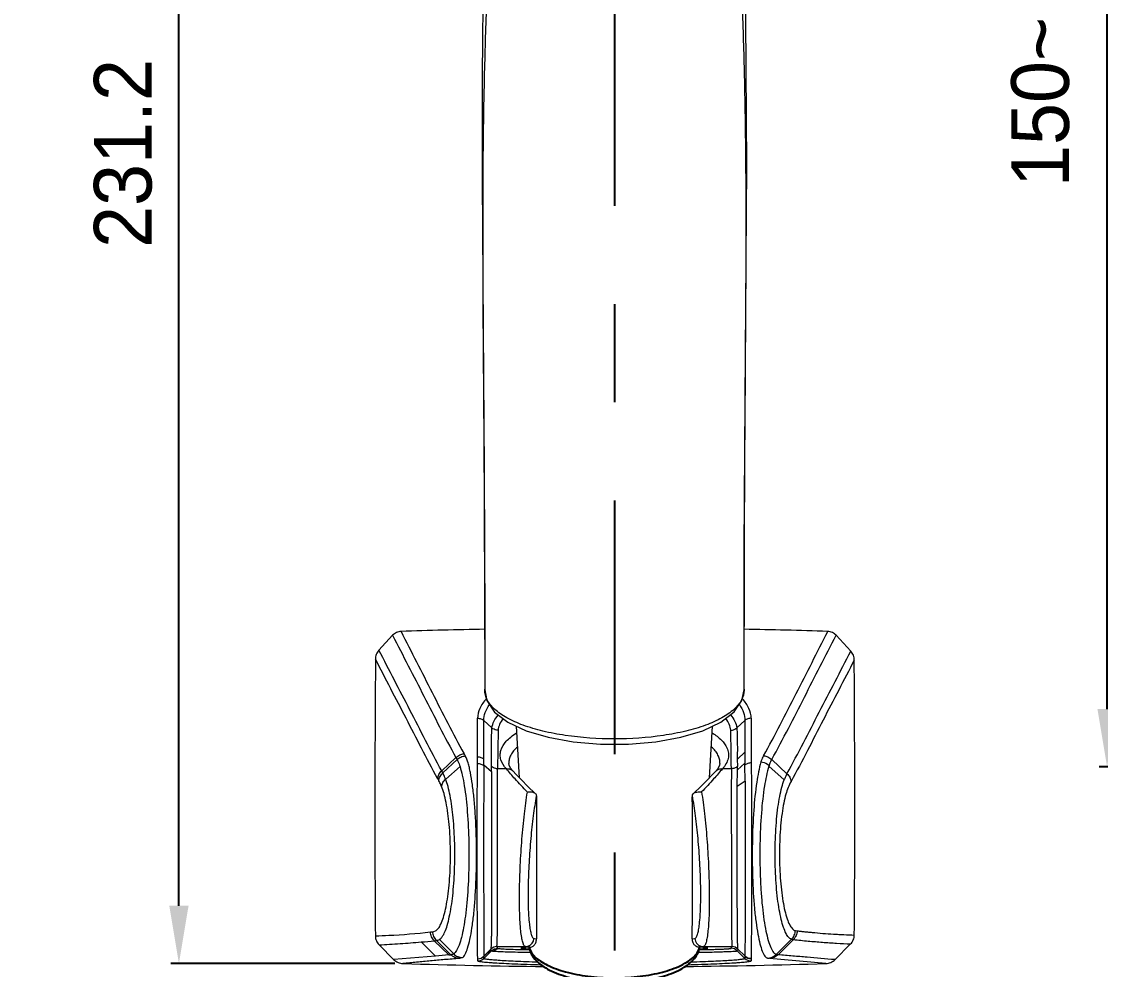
# Model space of a CAD drawing. Extents: x 8819 to 9239, y -18069 to -17475.
# Drawn here: x 8942 to 9035.5, y -17763.8 to -17681.7 of the extents above; entities that cross this region are included whole.
import ezdxf

# ---------------------------------------------------------------- set-up
doc = ezdxf.new("R2010")
doc.units = 0
doc.header["$MEASUREMENT"] = 0
doc.linetypes.add('CENTER', pattern=[47.5, 22, -8.5, 8.5, -8.5])
doc.layers.get('0').update_dxf_attribs({"linetype": 'CONTINUOUS', "lineweight": 13})
doc.layers.get('DEFPOINTS').update_dxf_attribs({"linetype": 'CONTINUOUS'})
doc.layers.add('02___PRT_ALL_AXES', color=7, linetype='CONTINUOUS')
doc.layers.add('DEF_LAYER_ROUND_FEAT', color=7, linetype='CONTINUOUS')
doc.layers.add('5', color=2, linetype='CONTINUOUS', lineweight=9)
doc.styles.get("Standard").update_dxf_attribs({"font": 'Gulim.ttf'})
doc.dimstyles.new('STANDARD$0', dxfattribs={"dimtxt": 3.5, "dimasz": 2.5, "dimexe": 0.7, "dimexo": 0.7, "dimgap": 0.5, "dimtad": 3, "dimdec": 4, "dimdsep": 46, "dimtxsty": 'Standard', "dimcen": 0, "dimclrd": 2, "dimclre": 2, "dimclrt": 4, "dimadec": 0, "dimazin": 0, "dimtp": 0.2, "dimtm": 0.1, "dimtfac": 0.5, "dimtdec": 4, "dimtmove": 1, "dimatfit": 3, "dimfxl": 0, "dimtolj": 1, "dimarcsym": 0})

# ---------------------------------------------------------------- blocks, each defined once
blk = doc.blocks.new('*D6')
at = {"layer": '5', "color": 2, "lineweight": -2}
for p, q in [((9038.38, -17597.053), (9035.347, -17597.053)), ((9036.047, -17741.303), (9036.047, -17602.053)), ((9038.38, -17746.303), (9035.347, -17746.303))]:
    blk.add_line(p, q, dxfattribs=at)
at = {"layer": '5', "color": 2}
for points in [[(9035.213, -17602.053), (9036.88, -17602.053), (9036.047, -17597.053)], [(9035.213, -17741.303), (9036.88, -17741.303), (9036.047, -17746.303)]]:
    blk.add_solid(points, dxfattribs=at)
at = {"layer": 'DEFPOINTS', "color": 0}
for p in [(9036.047, -17597.053), (9039.08, -17597.053), (9039.08, -17746.303)]:
    blk.add_point(p, dxfattribs=at)
at = {"layer": '5', "color": 4, "insert": (9030.277, -17682.343), "char_height": 5, "attachment_point": 5, "rotation": 90}
blk.add_mtext('\\A1;150~ 200', dxfattribs=at)
blk = doc.blocks.new('*D62')
at = {"layer": '5', "color": 2, "lineweight": -2}
for p, q in [((8858.873, -17734.808), (8858.873, -17572.968)), ((8951.976, -17597.818), (8951.976, -17572.968)), ((8863.873, -17573.668), (8946.976, -17573.668))]:
    blk.add_line(p, q, dxfattribs=at)
at = {"layer": '5', "color": 2}
for points in [[(8863.873, -17572.834), (8863.873, -17574.501), (8858.873, -17573.668)], [(8946.976, -17572.834), (8946.976, -17574.501), (8951.976, -17573.668)]]:
    blk.add_solid(points, dxfattribs=at)
at = {"layer": 'DEFPOINTS', "color": 0}
for p in [(8951.976, -17573.668), (8951.976, -17598.518), (8858.873, -17735.508)]:
    blk.add_point(p, dxfattribs=at)
at = {"layer": '5', "color": 4, "insert": (8907.061, -17568.708), "char_height": 5, "attachment_point": 5}
blk.add_mtext('\\A1;124.1', dxfattribs=at)
blk = doc.blocks.new('*D63')
at = {"layer": '5', "color": 2, "lineweight": -2}
for p, q in [((8992.676, -17589.939), (8954.961, -17589.939)), ((8955.661, -17758.34), (8955.661, -17594.939)), ((8974.358, -17763.34), (8954.961, -17763.34))]:
    blk.add_line(p, q, dxfattribs=at)
at = {"layer": '5', "color": 2}
for points in [[(8954.828, -17594.939), (8956.495, -17594.939), (8955.661, -17589.939)], [(8954.828, -17758.34), (8956.495, -17758.34), (8955.661, -17763.34)]]:
    blk.add_solid(points, dxfattribs=at)
at = {"layer": 'DEFPOINTS', "color": 0}
for p in [(8955.661, -17589.939), (8993.376, -17589.939), (8975.058, -17763.34)]:
    blk.add_point(p, dxfattribs=at)
at = {"layer": '5', "color": 4, "insert": (8950.832, -17693.171), "char_height": 5, "attachment_point": 5, "rotation": 90}
blk.add_mtext('\\A1;231.2', dxfattribs=at)

msp = doc.modelspace()

# ---------------------------------------------------------------- linework, layer by layer
at = {"color": 7, "linetype": 'Continuous'}
for p, q in [((8982.14, -17727.435), (8982.149, -17733.359)), ((9004.603, -17733.436), (9004.614, -17726.855)), ((9004.614, -17726.855), (9004.611, -17727.656)), ((9004.611, -17727.656), (9004.602, -17734.149)), ((8982.149, -17733.359), (8982.148, -17739.631)), ((9004.604, -17739.636), (9004.603, -17733.436)), ((8974.169, -17734.904), (8972.978, -17736.196)), ((9013.851, -17736.28), (9012.583, -17734.904)), ((8982.148, -17739.628), (8982.149, -17739.575)), ((9004.422, -17740.552), (9004.604, -17739.633)), ((9004.603, -17739.574), (9004.604, -17739.634)), ((9004.604, -17739.636), (9004.604, -17739.648)), ((8981.524, -17745.438), (8981.525, -17742.093)), ((8982.775, -17742.928), (8982.067, -17742.29)), ((8982.067, -17745.635), (8982.067, -17742.29)), ((9003.976, -17742.928), (9004.685, -17742.288)), ((9004.684, -17742.289), (9004.685, -17745.026)), ((9005.227, -17742.091), (9005.231, -17745.962)), ((8983.299, -17743.134), (8983.245, -17746.464)), ((8985.148, -17747.264), (8984.894, -17742.789)), ((9001.603, -17747.266), (9001.858, -17742.789)), ((8980.36, -17745.165), (8980.464, -17745.349)), ((9004.685, -17745.025), (9004.023, -17745.623)), ((9004.686, -17745.025), (9004.686, -17745.982)), ((8978.417, -17746.646), (8979.652, -17745.49)), ((8978.52, -17746.832), (8979.756, -17745.674)), ((8979.652, -17745.49), (8979.756, -17745.674)), ((8981.518, -17746.015), (8981.523, -17745.438)), ((8982.064, -17746.138), (8982.064, -17746.201)), ((8982.065, -17746.138), (8982.066, -17745.634)), ((8982.065, -17746.138), (8982.721, -17746.698)), ((8984.241, -17746.002), (8984.241, -17746.007)), ((9002.511, -17746.007), (9002.511, -17746.001)), ((9004.022, -17745.622), (9004.032, -17746.264)), ((9004.686, -17745.982), (9004.032, -17746.553)), ((9004.69, -17747.544), (9004.686, -17746.149)), ((9007.004, -17745.662), (9008.323, -17746.898)), ((8978.52, -17746.832), (8978.417, -17746.646)), ((8978.767, -17747.38), (8980.004, -17746.282)), ((8982.719, -17746.699), (8982.722, -17746.264)), ((8984.017, -17746.464), (8983.245, -17746.464)), ((8984.57, -17746.653), (8984.571, -17746.654)), ((9002.181, -17746.654), (9002.182, -17746.653)), ((9003.508, -17746.464), (9002.735, -17746.464)), ((9004.018, -17748.009), (9004.032, -17746.553)), ((9004.032, -17746.553), (9004.032, -17746.263)), ((9008.086, -17747.417), (9006.764, -17746.237)), ((9004.69, -17747.544), (9004.018, -17748.009)), ((8986.623, -17748.808), (8986.628, -17748.97)), ((9000.124, -17748.97), (9000.129, -17748.808)), ((8977.441, -17760.604), (8977.623, -17760.582)), ((9009.051, -17760.484), (9009.209, -17760.503)), ((8973, -17761.722), (8974.276, -17763.004)), ((8976.651, -17761.47), (8977.894, -17762.691)), ((8979.025, -17762.592), (8977.777, -17761.358)), ((8979.207, -17762.574), (8977.959, -17761.337)), ((8978.226, -17761.254), (8979.476, -17762.491)), ((8982.076, -17762.686), (8982.679, -17762.091)), ((8982.693, -17762.112), (8982.679, -17762.091)), ((8983.206, -17761.872), (8985.669, -17761.872)), ((8983.266, -17762.019), (8983.206, -17761.872)), ((8986.056, -17761.928), (8985.669, -17761.872)), ((8986.414, -17761.173), (8986.628, -17761.204)), ((9000.124, -17761.204), (9000.338, -17761.173)), ((9001.083, -17761.872), (9000.696, -17761.928)), ((9001.083, -17761.872), (9003.545, -17761.872)), ((9003.486, -17762.019), (9003.545, -17761.872)), ((9004.67, -17762.675), (9004.073, -17762.085)), ((9007.39, -17762.553), (9008.715, -17761.239)), ((9007.548, -17762.574), (9008.873, -17761.261)), ((9008.715, -17761.239), (9008.873, -17761.261)), ((9012.476, -17763.004), (9013.829, -17761.644)), ((8977.895, -17762.692), (8974.276, -17763.003)), ((8979.024, -17762.591), (8977.893, -17762.689)), ((8981.536, -17763.105), (8981.54, -17762.923)), ((8982.075, -17762.89), (8982.74, -17762.235)), ((8982.075, -17762.89), (8982.077, -17762.718)), ((8982.077, -17762.707), (8982.076, -17762.686)), ((8982.077, -17762.72), (8982.693, -17762.112)), ((8982.077, -17762.72), (8982.077, -17762.707)), ((8982.74, -17762.235), (8982.693, -17762.112)), ((9004.677, -17762.89), (9004.012, -17762.235)), ((9004.671, -17762.667), (9004.67, -17762.676)), ((9004.67, -17762.675), (9004.674, -17762.705)), ((9004.675, -17762.706), (9004.677, -17762.89)), ((9005.211, -17762.921), (9005.216, -17763.105)), ((9005.212, -17762.886), (9005.212, -17762.921)), ((9006.803, -17762.891), (9006.639, -17762.872)), ((9011.695, -17763.34), (9006.803, -17762.891)), ((9007.548, -17762.574), (9007.39, -17762.553))]:
    msp.add_line(p, q, dxfattribs=at)
for points in [[(8982.01, -17677.244), (8981.917, -17686.383), (8981.919, -17695.445), (8981.974, -17704.156), (8982.047, -17712.516), (8982.108, -17720.534), (8982.14, -17727.434)], [(9004.613, -17727.418), (9004.724, -17710.427), (9004.838, -17694.258), (9004.742, -17677.246)], [(8982.148, -17739.628), (8982.334, -17740.558), (8983.005, -17741.558), (8984.158, -17742.445), (8985.729, -17743.179), (8987.641, -17743.743), (8989.817, -17744.13), (8992.174, -17744.33), (8994.597, -17744.329), (8996.953, -17744.128), (8999.128, -17743.739), (9001.039, -17743.173), (9002.608, -17742.437), (9003.756, -17741.548), (9004.422, -17740.552)], [(8984.57, -17746.653), (8984.384, -17746.409), (8984.268, -17746.153), (8984.242, -17746.002)], [(9002.51, -17746.001), (9002.485, -17746.153), (9002.37, -17746.407), (9002.182, -17746.653)], [(8986.52, -17748.6), (8985.89, -17748.006), (8985.318, -17747.439), (8984.869, -17746.975), (8984.571, -17746.654)], [(9002.181, -17746.654), (9001.886, -17746.973), (9001.437, -17747.438), (9000.865, -17748.006), (9000.23, -17748.605)]]:
    msp.add_lwpolyline(points, dxfattribs=at)
for centre, radius, start, end in [((6416.787, -17734.717), 2565.363, 359.987382, 0.162438), ((8993.359, -18305.725), 571.454, 91.12401, 91.85107), ((8993.393, -18305.725), 571.454, 88.14894, 88.87589), ((8983.884, -17739.631), 1.736, 179.98993, 180.4055), ((8393.149, -17755.068), 610.42, 0.807688, 1.120906), ((8971.097, -17746.024), 33.589, 359.78791, 0.07306), ((9012.924, -17748.183), 6.46, 161.984, 162.46221), ((9044.802, -17710.496), 76.222, 208.8855, 209.04579), ((15099.469, -17754.896), 6112.844, 179.9444477, 180.0591224), ((3492.923, -17754.929), 5507.205, 359.934713, 0.061999), ((8972.564, -17715.361), 46.291, 275.06348, 276.46481), ((8976.822, -17752.393), 9.016, 276.08046, 277.24652), ((8985.663, -17761.122), 0.751, 287.7094, 356.08205), ((9001.088, -17761.122), 0.751, 183.89953, 252.34623), ((8977.557, -17748.644), 14.026, 276.0126, 276.75108), ((8979.249, -17762.175), 0.389, 302.9161, 305.69658), ((8981.548, -17762.355), 0.75, 269.07006, 314.5368), ((8981.55, -17762.173), 0.75, 269.28522, 314.6903), ((9005.201, -17762.136), 0.751, 225.07321, 270.78222), ((9005.201, -17762.171), 0.75, 225.42833, 270.73164), ((9005.203, -17762.355), 0.75, 225.4628, 270.92877), ((8993.377, -17169.145), 594.478, 268.234102, 269.414644), ((8993.375, -17169.144), 594.478, 270.585234, 271.76589)]:
    msp.add_arc(centre, radius, start, end, dxfattribs=at)
for start_param, end_param in [(2.700937, 3.57976), (-0.437829, 0.440656)]:
    msp.add_ellipse((8993.376, -17761.994), major_axis=(8.093, 0), ratio=0.019111, start_param=start_param, end_param=end_param, dxfattribs=at)
for points, knots in [([(8982.14, -17727.435), (8982.127, -17723.278), (8982.076, -17714.973), (8981.992, -17704.595), (8981.996, -17696.299), (8982.047, -17690.078), (8982.189, -17683.853), (8982.339, -17679.702), (8982.417, -17677.624)], [0, 0, 0, 0, 0.250289, 0.500156, 0.625036, 0.749861, 0.874782, 1, 1, 1, 1]), ([(9004.343, -17677.624), (9004.419, -17679.677), (9004.565, -17683.781), (9004.748, -17691.983), (9004.773, -17702.233), (9004.681, -17714.54), (9004.627, -17722.748), (9004.614, -17726.855)], [0, 0, 0, 0, 0.12522, 0.250158, 0.499876, 0.74974, 1, 1, 1, 1]), ([(8974.9, -17734.57), (8974.763, -17734.574), (8974.489, -17734.637), (8974.262, -17734.803), (8974.169, -17734.904)], [0, 0, 0, 0, 0.500022, 1, 1, 1, 1]), ([(8974.169, -17734.903), (8974.618, -17735.784), (8975.52, -17737.545), (8976.885, -17740.187), (8978.235, -17742.85), (8979.165, -17744.616), (8979.653, -17745.49)], [0, 0, 0, 0, 0.248724, 0.497896, 0.748133, 1, 1, 1, 1]), ([(8974.9, -17734.57), (8975.344, -17735.453), (8976.239, -17737.219), (8977.595, -17739.867), (8978.936, -17742.533), (8979.868, -17744.296), (8980.36, -17745.165)], [0, 0, 0, 0, 0.248904, 0.498256, 0.748571, 1, 1, 1, 1]), ([(9006.296, -17745.337), (9006.796, -17744.452), (9007.747, -17742.662), (9009.115, -17739.955), (9010.491, -17737.263), (9011.4, -17735.468), (9011.852, -17734.57)], [0, 0, 0, 0, 0.251578, 0.501713, 0.751077, 1, 1, 1, 1]), ([(9007.003, -17745.662), (9007.501, -17744.773), (9008.449, -17742.98), (9009.822, -17740.273), (9011.209, -17737.588), (9012.126, -17735.798), (9012.582, -17734.902)], [0, 0, 0, 0, 0.252119, 0.502098, 0.751267, 1, 1, 1, 1]), ([(9012.583, -17734.904), (9012.49, -17734.803), (9012.263, -17734.637), (9011.989, -17734.574), (9011.852, -17734.57)], [0, 0, 0, 0, 0.49998, 1, 1, 1, 1]), ([(8972.978, -17736.196), (8972.882, -17736.3), (8972.731, -17736.55), (8972.681, -17736.835), (8972.681, -17736.976)], [0, 0, 0, 0, 0.499763, 1, 1, 1, 1]), ([(8978.418, -17746.645), (8977.938, -17745.773), (8977.021, -17744.02), (8975.677, -17741.389), (8974.32, -17738.791), (8973.424, -17737.06), (8972.978, -17736.196)], [0, 0, 0, 0, 0.253572, 0.503799, 0.752283, 1, 1, 1, 1]), ([(9008.322, -17746.896), (9008.81, -17746.009), (9009.746, -17744.229), (9011.113, -17741.556), (9012.489, -17738.916), (9013.397, -17737.157), (9013.85, -17736.279)], [0, 0, 0, 0, 0.253954, 0.503913, 0.752324, 1, 1, 1, 1]), ([(9014.148, -17737.06), (9014.147, -17736.918), (9014.098, -17736.633), (9013.947, -17736.384), (9013.851, -17736.28)], [0, 0, 0, 0, 0.500216, 1, 1, 1, 1]), ([(8972.681, -17736.976), (8972.657, -17740.971), (8972.61, -17748.961), (8972.643, -17756.952), (8972.675, -17760.947)], [0, 0, 0, 0, 0.5, 1, 1, 1, 1]), ([(8978.063, -17747.317), (8977.586, -17746.449), (8976.676, -17744.709), (8975.347, -17742.101), (8974.006, -17739.535), (8973.121, -17737.829), (8972.681, -17736.977)], [0, 0, 0, 0, 0.25491, 0.505242, 0.753184, 1, 1, 1, 1]), ([(9014.148, -17737.057), (9013.701, -17737.923), (9012.803, -17739.658), (9011.443, -17742.266), (9010.091, -17744.916), (9009.163, -17746.684), (9008.677, -17747.567)], [0, 0, 0, 0, 0.246748, 0.494612, 0.744748, 1, 1, 1, 1]), ([(9014.154, -17760.869), (9014.185, -17756.901), (9014.218, -17748.964), (9014.172, -17741.028), (9014.148, -17737.06)], [0, 0, 0, 0, 0.5, 1, 1, 1, 1]), ([(9004.604, -17739.648), (9004.602, -17739.94), (9004.422, -17740.581), (9003.714, -17741.406), (9002.634, -17742.132), (9001.215, -17742.753), (8999.508, -17743.249), (8996.875, -17743.747), (8993.37, -17743.983), (8989.866, -17743.745), (8987.234, -17743.247), (8985.529, -17742.75), (8984.111, -17742.128), (8983.033, -17741.402), (8982.329, -17740.576), (8982.15, -17739.935), (8982.148, -17739.643)], [0, 0, 0, 0, 0.034276, 0.074826, 0.125148, 0.185905, 0.256026, 0.333384, 0.500139, 0.666873, 0.744207, 0.81429, 0.874998, 0.925251, 0.965741, 1, 1, 1, 1]), ([(8982.282, -17740.4), (8982.058, -17740.65), (8981.688, -17741.171), (8981.53, -17741.8), (8981.525, -17742.093)], [0, 0, 0, 0, 0.534205, 1, 1, 1, 1]), ([(9005.227, -17742.09), (9005.221, -17741.8), (9005.061, -17741.175), (9004.693, -17740.658), (9004.47, -17740.409)], [0, 0, 0, 0, 0.465734, 1, 1, 1, 1]), ([(8982.067, -17742.29), (8982.068, -17742.055), (8982.159, -17741.56), (8982.4, -17741.122), (8982.549, -17740.911)], [0, 0, 0, 0, 0.476716, 1, 1, 1, 1]), ([(9004.204, -17740.911), (9004.353, -17741.122), (9004.594, -17741.559), (9004.685, -17742.054), (9004.685, -17742.289)], [0, 0, 0, 0, 0.523268, 1, 1, 1, 1]), ([(8981.525, -17742.093), (8981.624, -17742.09), (8981.822, -17742.122), (8981.995, -17742.225), (8982.067, -17742.29)], [0, 0, 0, 0, 0.504919, 1, 1, 1, 1]), ([(8982.775, -17742.928), (8982.8, -17742.732), (8982.93, -17742.323), (8983.174, -17741.974), (8983.32, -17741.805)], [0, 0, 0, 0, 0.47031, 1, 1, 1, 1]), ([(8983.73, -17742.119), (8983.612, -17742.273), (8983.416, -17742.594), (8983.317, -17742.958), (8983.299, -17743.134)], [0, 0, 0, 0, 0.524278, 1, 1, 1, 1]), ([(9003.452, -17743.127), (9003.433, -17742.953), (9003.336, -17742.591), (9003.141, -17742.273), (9003.024, -17742.119)], [0, 0, 0, 0, 0.475762, 1, 1, 1, 1]), ([(9003.432, -17741.804), (9003.578, -17741.973), (9003.822, -17742.322), (9003.951, -17742.732), (9003.976, -17742.928)], [0, 0, 0, 0, 0.529694, 1, 1, 1, 1]), ([(9005.227, -17742.09), (9005.128, -17742.088), (9004.929, -17742.121), (9004.756, -17742.224), (9004.684, -17742.289)], [0, 0, 0, 0, 0.50472, 1, 1, 1, 1]), ([(8982.722, -17746.264), (8982.736, -17745.707), (8982.71, -17744.595), (8982.733, -17743.482), (8982.775, -17742.928)], [0, 0, 0, 0, 0.500683, 1, 1, 1, 1]), ([(8983.299, -17743.134), (8983.251, -17743.133), (8983.062, -17743.112), (8982.88, -17743.024), (8982.775, -17742.928)], [0, 0, 0, 0, 0.252992, 1, 1, 1, 1]), ([(8984.017, -17746.464), (8983.813, -17746.239), (8983.56, -17745.856), (8983.47, -17745.281), (8983.551, -17744.704), (8983.904, -17744.16), (8984.411, -17743.693), (8984.73, -17743.47), (8984.904, -17743.361)], [0, 0, 0, 0, 0.239765, 0.346793, 0.453968, 0.693999, 0.837784, 1, 1, 1, 1]), ([(9001.848, -17743.361), (9002.135, -17743.541), (9002.631, -17743.908), (9003.013, -17744.407), (9003.126, -17744.657)], [0, 0, 0, 0, 0.552298, 1, 1, 1, 1]), ([(9003.452, -17743.127), (9003.5, -17743.127), (9003.688, -17743.108), (9003.871, -17743.023), (9003.976, -17742.928)], [0, 0, 0, 0, 0.253675, 1, 1, 1, 1]), ([(9003.976, -17742.928), (9003.992, -17743.151), (9004.035, -17744.048), (9004.02, -17744.947), (9004.022, -17745.622)], [0, 0, 0, 0, 0.248715, 1, 1, 1, 1]), ([(8979.653, -17745.49), (8979.749, -17745.4), (8979.972, -17745.251), (8980.23, -17745.179), (8980.36, -17745.165)], [0, 0, 0, 0, 0.501351, 1, 1, 1, 1]), ([(8984.974, -17744.584), (8984.854, -17744.689), (8984.641, -17744.903), (8984.396, -17745.259), (8984.255, -17745.628), (8984.234, -17745.881), (8984.242, -17746.002)], [0, 0, 0, 0, 0.289611, 0.546627, 0.779157, 1, 1, 1, 1]), ([(9002.51, -17746.001), (9002.518, -17745.88), (9002.497, -17745.627), (9002.356, -17745.258), (9002.111, -17744.902), (9001.897, -17744.689), (9001.777, -17744.584)], [0, 0, 0, 0, 0.220816, 0.453357, 0.710389, 1, 1, 1, 1]), ([(9003.126, -17744.657), (9003.19, -17744.801), (9003.279, -17745.106), (9003.243, -17745.767), (9002.964, -17746.212), (9002.735, -17746.464)], [0, 0, 0, 0, 0.242808, 0.477821, 1, 1, 1, 1]), ([(8979.755, -17745.674), (8979.852, -17745.584), (8980.074, -17745.434), (8980.333, -17745.362), (8980.464, -17745.349)], [0, 0, 0, 0, 0.501421, 1, 1, 1, 1]), ([(8979.755, -17745.674), (8979.781, -17745.719), (8979.88, -17745.915), (8979.953, -17746.122), (8980.004, -17746.282)], [0, 0, 0, 0, 0.235117, 1, 1, 1, 1]), ([(8980.209, -17762.827), (8980.254, -17762.798), (8980.341, -17762.706), (8980.508, -17762.437), (8980.694, -17761.941), (8980.886, -17761.179), (8981.056, -17760.212), (8981.201, -17759.065), (8981.357, -17757.272), (8981.457, -17754.85), (8981.434, -17752.379), (8981.339, -17750.434), (8981.232, -17749.097), (8981.095, -17747.896), (8980.948, -17746.999), (8980.822, -17746.375), (8980.702, -17745.881), (8980.577, -17745.54), (8980.464, -17745.349)], [0, 0, 0, 0, 0.009054, 0.02089, 0.053419, 0.097805, 0.153541, 0.219142, 0.293041, 0.457436, 0.628261, 0.709999, 0.786235, 0.85487, 0.914022, 0.939649, 0.962317, 1, 1, 1, 1]), ([(8981.54, -17762.923), (8981.542, -17762.825), (8981.532, -17762.653), (8981.531, -17762.387), (8981.525, -17761.972), (8981.52, -17761.312), (8981.513, -17760.367), (8981.504, -17758.763), (8981.497, -17756.469), (8981.493, -17753.562), (8981.496, -17750.691), (8981.504, -17748.18), (8981.512, -17746.662), (8981.519, -17746.015)], [0, 0, 0, 0, 0.017392, 0.030468, 0.047229, 0.091071, 0.147503, 0.215039, 0.375685, 0.554472, 0.730786, 0.885178, 1, 1, 1, 1]), ([(8981.518, -17746.015), (8981.618, -17746.013), (8981.815, -17746.042), (8981.991, -17746.139), (8982.064, -17746.201)], [0, 0, 0, 0, 0.508332, 1, 1, 1, 1]), ([(8981.524, -17745.438), (8981.623, -17745.436), (8981.821, -17745.467), (8981.995, -17745.57), (8982.067, -17745.635)], [0, 0, 0, 0, 0.504943, 1, 1, 1, 1]), ([(8982.064, -17746.201), (8982.057, -17746.807), (8982.062, -17748.227), (8982.048, -17750.105), (8982.05, -17751.854), (8982.05, -17753.27), (8982.048, -17754.702), (8982.05, -17756.112), (8982.055, -17757.463), (8982.055, -17758.717), (8982.058, -17759.841), (8982.064, -17760.804), (8982.071, -17761.494), (8982.07, -17761.947), (8982.071, -17762.206), (8982.074, -17762.408), (8982.076, -17762.55), (8982.081, -17762.636), (8982.08, -17762.675), (8982.077, -17762.687)], [0, 0, 0, 0, 0.1103, 0.25841, 0.341777, 0.428446, 0.516097, 0.602387, 0.685054, 0.761838, 0.83063, 0.889596, 0.93712, 0.956213, 0.971981, 0.984254, 0.992907, 0.997796, 1, 1, 1, 1]), ([(9005.23, -17745.962), (9005.131, -17745.959), (9004.934, -17745.988), (9004.759, -17746.085), (9004.686, -17746.147)], [0, 0, 0, 0, 0.508136, 1, 1, 1, 1]), ([(9005.23, -17745.962), (9005.232, -17746.561), (9005.244, -17747.968), (9005.256, -17750.31), (9005.258, -17753.018), (9005.257, -17755.813), (9005.25, -17758.066), (9005.242, -17759.697), (9005.237, -17760.715), (9005.231, -17761.554), (9005.226, -17762.131), (9005.221, -17762.487), (9005.218, -17762.672), (9005.215, -17762.799), (9005.214, -17762.864), (9005.212, -17762.886)], [0, 0, 0, 0, 0.106121, 0.249546, 0.415127, 0.586086, 0.744958, 0.814534, 0.875191, 0.925284, 0.963303, 0.977522, 0.988449, 0.995999, 1, 1, 1, 1]), ([(9006.064, -17745.875), (9005.901, -17746.449), (9005.644, -17747.84), (9005.412, -17750.186), (9005.298, -17752.928), (9005.318, -17755.77), (9005.447, -17758.061), (9005.625, -17759.711), (9005.782, -17760.735), (9005.959, -17761.576), (9006.127, -17762.152), (9006.283, -17762.499), (9006.391, -17762.68), (9006.502, -17762.812), (9006.594, -17762.861), (9006.639, -17762.872)], [0, 0, 0, 0, 0.103507, 0.244476, 0.408729, 0.579008, 0.73719, 0.806397, 0.86673, 0.916796, 0.955411, 0.970431, 0.982575, 0.992021, 1, 1, 1, 1]), ([(9006.296, -17745.337), (9006.273, -17745.377), (9006.179, -17745.55), (9006.108, -17745.733), (9006.064, -17745.875)], [0, 0, 0, 0, 0.240648, 1, 1, 1, 1]), ([(9006.064, -17745.875), (9006.261, -17745.894), (9006.522, -17745.984), (9006.732, -17746.142), (9006.781, -17746.186)], [0, 0, 0, 0, 0.752358, 1, 1, 1, 1]), ([(9006.296, -17745.337), (9006.427, -17745.351), (9006.685, -17745.423), (9006.908, -17745.572), (9007.004, -17745.663)], [0, 0, 0, 0, 0.498541, 1, 1, 1, 1]), ([(9006.781, -17746.186), (9006.797, -17746.138), (9006.86, -17745.959), (9006.937, -17745.784), (9007.004, -17745.663)], [0, 0, 0, 0, 0.266455, 1, 1, 1, 1]), ([(8978.063, -17747.317), (8978.079, -17747.192), (8978.161, -17746.942), (8978.322, -17746.735), (8978.417, -17746.646)], [0, 0, 0, 0, 0.492268, 1, 1, 1, 1]), ([(8978.166, -17747.503), (8978.182, -17747.378), (8978.264, -17747.128), (8978.425, -17746.921), (8978.52, -17746.832)], [0, 0, 0, 0, 0.492206, 1, 1, 1, 1]), ([(8978.762, -17747.366), (8978.743, -17747.316), (8978.671, -17747.135), (8978.587, -17746.957), (8978.52, -17746.832)], [0, 0, 0, 0, 0.271511, 1, 1, 1, 1]), ([(8980.004, -17746.282), (8980.082, -17746.528), (8980.223, -17747.081), (8980.463, -17748.384), (8980.672, -17750.315), (8980.787, -17752.849), (8980.782, -17755.484), (8980.649, -17757.622), (8980.479, -17759.185), (8980.329, -17760.181), (8980.154, -17761.023), (8979.96, -17761.691), (8979.773, -17762.131), (8979.607, -17762.375), (8979.521, -17762.461), (8979.476, -17762.491)], [0, 0, 0, 0, 0.047039, 0.103691, 0.2412, 0.40014, 0.565345, 0.720668, 0.78993, 0.851491, 0.903978, 0.946295, 0.978188, 0.990281, 1, 1, 1, 1]), ([(8982.719, -17746.699), (8982.722, -17747.216), (8982.743, -17748.49), (8982.739, -17750.641), (8982.739, -17752.728), (8982.737, -17754.507), (8982.735, -17755.843), (8982.733, -17757.129), (8982.732, -17758.326), (8982.728, -17759.396), (8982.724, -17760.197), (8982.72, -17760.754), (8982.717, -17761.104), (8982.712, -17761.403), (8982.705, -17761.645), (8982.695, -17761.831), (8982.686, -17761.95), (8982.68, -17762.019), (8982.678, -17762.053), (8982.677, -17762.074), (8982.677, -17762.086), (8982.679, -17762.089)], [0, 0, 0, 0, 0.10075, 0.248327, 0.41924, 0.507507, 0.595095, 0.679637, 0.758249, 0.828306, 0.888333, 0.914231, 0.937067, 0.956557, 0.972377, 0.984376, 0.992781, 0.995722, 0.997876, 0.999284, 1, 1, 1, 1]), ([(8983.245, -17746.464), (8983.197, -17746.464), (8983.009, -17746.445), (8982.826, -17746.359), (8982.722, -17746.264)], [0, 0, 0, 0, 0.253801, 1, 1, 1, 1]), ([(8983.206, -17761.872), (8983.204, -17761.859), (8983.207, -17761.812), (8983.21, -17761.714), (8983.221, -17761.557), (8983.236, -17761.237), (8983.242, -17760.704), (8983.243, -17759.92), (8983.245, -17758.96), (8983.246, -17757.852), (8983.247, -17756.627), (8983.249, -17754.865), (8983.246, -17752.653), (8983.259, -17750.171), (8983.245, -17748.329), (8983.237, -17747.144), (8983.239, -17746.668), (8983.245, -17746.464)], [0, 0, 0, 0, 0.002629, 0.009043, 0.019252, 0.033159, 0.071515, 0.122869, 0.185793, 0.258412, 0.338654, 0.424278, 0.601543, 0.769239, 0.907421, 0.960175, 1, 1, 1, 1]), ([(8984.017, -17746.464), (8984.119, -17746.451), (8984.327, -17746.468), (8984.505, -17746.581), (8984.57, -17746.653)], [0, 0, 0, 0, 0.513373, 1, 1, 1, 1]), ([(8985.836, -17748.486), (8985.476, -17748.115), (8984.856, -17747.452), (8984.262, -17746.767), (8984.017, -17746.464)], [0, 0, 0, 0, 0.570002, 1, 1, 1, 1]), ([(9002.735, -17746.464), (9002.49, -17746.767), (9001.898, -17747.448), (9001.283, -17748.107), (9000.927, -17748.474)], [0, 0, 0, 0, 0.432974, 1, 1, 1, 1]), ([(9002.182, -17746.653), (9002.248, -17746.58), (9002.426, -17746.468), (9002.634, -17746.451), (9002.735, -17746.464)], [0, 0, 0, 0, 0.489916, 1, 1, 1, 1]), ([(9003.508, -17746.464), (9003.51, -17746.669), (9003.505, -17747.148), (9003.496, -17747.957), (9003.495, -17748.94), (9003.5, -17750.51), (9003.504, -17752.204), (9003.504, -17753.972), (9003.504, -17755.321), (9003.505, -17756.628), (9003.507, -17757.854), (9003.506, -17758.964), (9003.508, -17759.801), (9003.514, -17760.388), (9003.521, -17760.758), (9003.528, -17761.078), (9003.535, -17761.345), (9003.541, -17761.557), (9003.546, -17761.699), (9003.547, -17761.784), (9003.548, -17761.827), (9003.547, -17761.854), (9003.547, -17761.868), (9003.545, -17761.872)], [0, 0, 0, 0, 0.040064, 0.093099, 0.157552, 0.231454, 0.398775, 0.487308, 0.5757, 0.661365, 0.741734, 0.814459, 0.877439, 0.904651, 0.928753, 0.949579, 0.966966, 0.980762, 0.990898, 0.994583, 0.997332, 0.999135, 1, 1, 1, 1]), ([(9004.032, -17746.263), (9003.997, -17746.295), (9003.844, -17746.408), (9003.65, -17746.463), (9003.508, -17746.464)], [0, 0, 0, 0, 0.247493, 1, 1, 1, 1]), ([(9006.764, -17746.237), (9006.586, -17746.793), (9006.314, -17748.141), (9006.071, -17750.406), (9005.959, -17753.035), (9005.974, -17755.331), (9006.074, -17757.137), (9006.178, -17758.384), (9006.314, -17759.512), (9006.48, -17760.49), (9006.674, -17761.295), (9006.856, -17761.845), (9007.02, -17762.182), (9007.158, -17762.397), (9007.293, -17762.525), (9007.39, -17762.553)], [0, 0, 0, 0, 0.105337, 0.246668, 0.410173, 0.579141, 0.66014, 0.735938, 0.804657, 0.864678, 0.914638, 0.953608, 0.969011, 0.981763, 1, 1, 1, 1]), ([(9008.323, -17746.897), (9008.302, -17746.937), (9008.213, -17747.105), (9008.139, -17747.281), (9008.086, -17747.417)], [0, 0, 0, 0, 0.234369, 1, 1, 1, 1]), ([(9008.322, -17746.896), (9008.417, -17746.985), (9008.578, -17747.192), (9008.66, -17747.441), (9008.677, -17747.567)], [0, 0, 0, 0, 0.507863, 1, 1, 1, 1]), ([(8977.623, -17760.582), (8977.709, -17760.57), (8977.903, -17760.529), (8978.165, -17760.285), (8978.38, -17759.878), (8978.586, -17759.312), (8978.766, -17758.593), (8978.921, -17757.74), (8979.044, -17756.776), (8979.163, -17755.35), (8979.204, -17753.506), (8979.102, -17751.378), (8978.892, -17749.747), (8978.642, -17748.655), (8978.493, -17748.199), (8978.408, -17748.001)], [0, 0, 0, 0, 0.019737, 0.044078, 0.078674, 0.124607, 0.181477, 0.248064, 0.322705, 0.403611, 0.575394, 0.743976, 0.890596, 0.950795, 1, 1, 1, 1]), ([(8978.408, -17748.001), (8978.389, -17747.955), (8978.316, -17747.785), (8978.233, -17747.62), (8978.166, -17747.503)], [0, 0, 0, 0, 0.27007, 1, 1, 1, 1]), ([(8978.226, -17761.254), (8978.325, -17761.2), (8978.508, -17760.989), (8978.719, -17760.568), (8978.918, -17759.99), (8979.174, -17758.949), (8979.408, -17757.363), (8979.56, -17755.24), (8979.565, -17752.981), (8979.448, -17750.81), (8979.233, -17749.157), (8978.99, -17748.044), (8978.843, -17747.574), (8978.762, -17747.366)], [0, 0, 0, 0, 0.023674, 0.056685, 0.099621, 0.152349, 0.282918, 0.437339, 0.601563, 0.759516, 0.896243, 0.95287, 1, 1, 1, 1]), ([(8978.408, -17748.001), (8978.426, -17747.883), (8978.51, -17747.645), (8978.668, -17747.451), (8978.762, -17747.366)], [0, 0, 0, 0, 0.487097, 1, 1, 1, 1]), ([(9004.073, -17762.084), (9004.074, -17762.04), (9004.063, -17761.894), (9004.053, -17761.593), (9004.04, -17761.128), (9004.032, -17760.512), (9004.026, -17759.756), (9004.022, -17758.519), (9004.022, -17756.76), (9004.023, -17754.497), (9004.021, -17752.174), (9004.019, -17750.004), (9004.017, -17748.633), (9004.018, -17748.009)], [0, 0, 0, 0, 0.009431, 0.031056, 0.064315, 0.108451, 0.162528, 0.225366, 0.372025, 0.5375, 0.707803, 0.866966, 1, 1, 1, 1]), ([(9004.69, -17747.544), (9004.693, -17748.216), (9004.701, -17749.679), (9004.705, -17751.987), (9004.703, -17754.451), (9004.703, -17756.509), (9004.7, -17758.081), (9004.696, -17759.144), (9004.693, -17760.097), (9004.69, -17760.92), (9004.687, -17761.595), (9004.684, -17762.059), (9004.681, -17762.346), (9004.679, -17762.495), (9004.676, -17762.597), (9004.674, -17762.649), (9004.671, -17762.667)], [0, 0, 0, 0, 0.13332, 0.290322, 0.457802, 0.622014, 0.698624, 0.769484, 0.832988, 0.887719, 0.932621, 0.966872, 0.979735, 0.989612, 0.996399, 1, 1, 1, 1]), ([(9008.715, -17761.239), (9008.621, -17761.211), (9008.426, -17761.053), (9008.206, -17760.687), (9007.997, -17760.159), (9007.806, -17759.475), (9007.639, -17758.647), (9007.502, -17757.694), (9007.395, -17756.64), (9007.294, -17755.114), (9007.278, -17753.172), (9007.373, -17751.262), (9007.531, -17749.837), (9007.679, -17748.908), (9007.852, -17748.108), (9008.002, -17747.628), (9008.086, -17747.417)], [0, 0, 0, 0, 0.020696, 0.050182, 0.089947, 0.140176, 0.200035, 0.268289, 0.34347, 0.42374, 0.591189, 0.753366, 0.827344, 0.89405, 0.951988, 1, 1, 1, 1]), ([(9008.677, -17747.569), (9008.482, -17747.909), (9008.241, -17748.53), (9008.027, -17749.475), (9007.819, -17750.748), (9007.673, -17752.534), (9007.655, -17754.391), (9007.729, -17755.888), (9007.824, -17756.939), (9007.956, -17757.896), (9008.12, -17758.731), (9008.312, -17759.421), (9008.521, -17759.95), (9008.733, -17760.277), (9008.912, -17760.435), (9009.005, -17760.479), (9009.051, -17760.484)], [0, 0, 0, 0, 0.08788, 0.147814, 0.217252, 0.37715, 0.549299, 0.633557, 0.713219, 0.786078, 0.850185, 0.903973, 0.946551, 0.977711, 0.989816, 1, 1, 1, 1]), ([(8985.669, -17761.872), (8985.616, -17761.864), (8985.545, -17761.778), (8985.485, -17761.646), (8985.408, -17761.416), (8985.333, -17761.035), (8985.226, -17760.194), (8985.159, -17758.845), (8985.149, -17756.953), (8985.219, -17754.811), (8985.357, -17752.591), (8985.556, -17750.472), (8985.733, -17749.116), (8985.836, -17748.486)], [0, 0, 0, 0, 0.011863, 0.021224, 0.0332, 0.06513, 0.107532, 0.221065, 0.36473, 0.527558, 0.69655, 0.858318, 1, 1, 1, 1]), ([(8985.836, -17748.486), (8985.963, -17748.459), (8986.202, -17748.444), (8986.441, -17748.527), (8986.52, -17748.6)], [0, 0, 0, 0, 0.548152, 1, 1, 1, 1]), ([(8986.623, -17748.808), (8986.514, -17749.382), (8986.328, -17750.612), (8986.118, -17752.539), (8985.97, -17754.573), (8985.892, -17756.572), (8985.897, -17758.353), (8985.966, -17759.62), (8986.072, -17760.394), (8986.147, -17760.741), (8986.221, -17760.954), (8986.284, -17761.085), (8986.36, -17761.159), (8986.413, -17761.173)], [0, 0, 0, 0, 0.140047, 0.29815, 0.464773, 0.629165, 0.777696, 0.891898, 0.933208, 0.964807, 0.977078, 0.986863, 1, 1, 1, 1]), ([(8986.52, -17748.6), (8986.548, -17748.626), (8986.599, -17748.69), (8986.618, -17748.769), (8986.623, -17748.808)], [0, 0, 0, 0, 0.496639, 1, 1, 1, 1]), ([(9000.129, -17748.808), (9000.133, -17748.752), (9000.163, -17748.675), (9000.215, -17748.619), (9000.23, -17748.605)], [0, 0, 0, 0, 0.743221, 1, 1, 1, 1]), ([(9000.339, -17761.173), (9000.392, -17761.16), (9000.468, -17761.085), (9000.53, -17760.954), (9000.605, -17760.741), (9000.68, -17760.393), (9000.786, -17759.618), (9000.854, -17758.352), (9000.86, -17756.572), (9000.782, -17754.574), (9000.634, -17752.539), (9000.424, -17750.612), (9000.238, -17749.382), (9000.129, -17748.808)], [0, 0, 0, 0, 0.013124, 0.022916, 0.035207, 0.066893, 0.108317, 0.222491, 0.370698, 0.535067, 0.701865, 0.860064, 1, 1, 1, 1]), ([(9000.23, -17748.605), (9000.309, -17748.533), (9000.485, -17748.476), (9000.724, -17748.467), (9000.858, -17748.471), (9000.927, -17748.474)], [0, 0, 0, 0, 0.44594, 0.712511, 1, 1, 1, 1]), ([(9000.927, -17748.474), (9000.976, -17748.771), (9001.067, -17749.398), (9001.236, -17750.748), (9001.36, -17752.183), (9001.467, -17753.671), (9001.548, -17755.171), (9001.604, -17756.943), (9001.598, -17758.61), (9001.545, -17759.773), (9001.491, -17760.475), (9001.418, -17761.042), (9001.342, -17761.422), (9001.266, -17761.65), (9001.206, -17761.781), (9001.135, -17761.864), (9001.083, -17761.872)], [0, 0, 0, 0, 0.066831, 0.140386, 0.301692, 0.38624, 0.471104, 0.634813, 0.779374, 0.84071, 0.893064, 0.935469, 0.967268, 0.97912, 0.988336, 1, 1, 1, 1]), ([(8972.675, -17760.947), (8973.062, -17760.932), (8974.653, -17760.862), (8976.243, -17760.746), (8977.441, -17760.603)], [0, 0, 0, 0, 0.243059, 1, 1, 1, 1]), ([(8972.675, -17760.947), (8972.676, -17761.089), (8972.735, -17761.377), (8972.899, -17761.62), (8973, -17761.722)], [0, 0, 0, 0, 0.499962, 1, 1, 1, 1]), ([(8977.776, -17761.357), (8977.677, -17761.259), (8977.514, -17761.022), (8977.448, -17760.743), (8977.441, -17760.603)], [0, 0, 0, 0, 0.498657, 1, 1, 1, 1]), ([(8977.623, -17760.582), (8977.63, -17760.722), (8977.697, -17761.002), (8977.86, -17761.239), (8977.959, -17761.337)], [0, 0, 0, 0, 0.501298, 1, 1, 1, 1]), ([(9008.715, -17761.239), (9008.814, -17761.14), (9008.975, -17760.903), (9009.043, -17760.624), (9009.051, -17760.484)], [0, 0, 0, 0, 0.498957, 1, 1, 1, 1]), ([(9009.209, -17760.503), (9009.202, -17760.644), (9009.134, -17760.924), (9008.972, -17761.162), (9008.873, -17761.261)], [0, 0, 0, 0, 0.501309, 1, 1, 1, 1]), ([(9009.209, -17760.503), (9009.319, -17760.516), (9009.538, -17760.539), (9009.863, -17760.58), (9010.184, -17760.608), (9010.705, -17760.663), (9011.425, -17760.725), (9012.116, -17760.773), (9012.574, -17760.796), (9012.877, -17760.816), (9013.404, -17760.835), (9013.854, -17760.861), (9014.154, -17760.869)], [0, 0, 0, 0, 0.067149, 0.133141, 0.198011, 0.261974, 0.449953, 0.635129, 0.681185, 0.727143, 0.818677, 1, 1, 1, 1]), ([(9013.829, -17761.644), (9013.93, -17761.543), (9014.092, -17761.299), (9014.153, -17761.012), (9014.154, -17760.869)], [0, 0, 0, 0, 0.500039, 1, 1, 1, 1]), ([(8973, -17761.722), (8973.604, -17761.69), (8974.821, -17761.615), (8976.038, -17761.526), (8976.651, -17761.472)], [0, 0, 0, 0, 0.495795, 1, 1, 1, 1]), ([(8977.959, -17761.337), (8978.005, -17761.33), (8978.098, -17761.317), (8978.186, -17761.279), (8978.226, -17761.254)], [0, 0, 0, 0, 0.490894, 1, 1, 1, 1]), ([(8982.679, -17762.089), (8982.679, -17762.089), (8982.68, -17762.09), (8982.68, -17762.091), (8982.68, -17762.091)], [0, 0, 0, 0, 0.545835, 1, 1, 1, 1]), ([(8983.445, -17762.05), (8983.35, -17762.051), (8983.16, -17762.089), (8982.999, -17762.198), (8982.932, -17762.265)], [0, 0, 0, 0, 0.498471, 1, 1, 1, 1]), ([(8983.266, -17762.019), (8983.268, -17762.024), (8983.288, -17762.029), (8983.32, -17762.037), (8983.376, -17762.044), (8983.419, -17762.048), (8983.445, -17762.05)], [0, 0, 0, 0, 0.086381, 0.27886, 0.583222, 1, 1, 1, 1]), ([(8983.445, -17762.05), (8983.57, -17762.062), (8983.886, -17762.079), (8984.759, -17762.112), (8985.506, -17762.128), (8986.062, -17762.138)], [0, 0, 0, 0, 0.144069, 0.362455, 1, 1, 1, 1]), ([(8986.056, -17761.928), (8986.119, -17761.925), (8986.253, -17761.892), (8986.435, -17761.759), (8986.587, -17761.524), (8986.626, -17761.319), (8986.626, -17761.204)], [0, 0, 0, 0, 0.186142, 0.398439, 0.658522, 1, 1, 1, 1]), ([(9000.696, -17761.928), (9000.633, -17761.925), (9000.499, -17761.892), (9000.316, -17761.759), (9000.165, -17761.524), (9000.126, -17761.319), (9000.126, -17761.204)], [0, 0, 0, 0, 0.186135, 0.398456, 0.658611, 1, 1, 1, 1]), ([(9000.688, -17762.138), (9000.896, -17762.134), (9001.287, -17762.127), (9001.838, -17762.113), (9002.314, -17762.1), (9002.713, -17762.085), (9002.994, -17762.072), (9003.177, -17762.061), (9003.281, -17762.053), (9003.363, -17762.045), (9003.424, -17762.038), (9003.461, -17762.029), (9003.482, -17762.024), (9003.486, -17762.019)], [0, 0, 0, 0, 0.221904, 0.41892, 0.58958, 0.732421, 0.845796, 0.891003, 0.928399, 0.957882, 0.979483, 0.99339, 1, 1, 1, 1]), ([(9004.072, -17762.089), (9004.055, -17762.124), (9004.047, -17762.178), (9004.02, -17762.224), (9004.012, -17762.235)], [0, 0, 0, 0, 0.73791, 1, 1, 1, 1]), ([(9004.072, -17762.089), (9004.073, -17762.089), (9004.073, -17762.087), (9004.073, -17762.085), (9004.073, -17762.084)], [0, 0, 0, 0, 0.416054, 1, 1, 1, 1]), ([(9008.873, -17761.261), (9009.301, -17761.305), (9010.143, -17761.39), (9011.392, -17761.495), (9012.616, -17761.575), (9013.426, -17761.622), (9013.829, -17761.644)], [0, 0, 0, 0, 0.260139, 0.510151, 0.756531, 1, 1, 1, 1]), ([(8974.276, -17763.004), (8974.378, -17763.106), (8974.624, -17763.273), (8974.914, -17763.336), (8975.058, -17763.34)], [0, 0, 0, 0, 0.499953, 1, 1, 1, 1]), ([(8979.95, -17762.892), (8979.526, -17762.939), (8978.893, -17762.98), (8978.061, -17763.06), (8977.252, -17763.134), (8976.252, -17763.227), (8975.454, -17763.303), (8975.057, -17763.34)], [0, 0, 0, 0, 0.260885, 0.386597, 0.510608, 0.756814, 1, 1, 1, 1]), ([(8979.461, -17762.501), (8979.425, -17762.525), (8979.341, -17762.56), (8979.252, -17762.57), (8979.206, -17762.574)], [0, 0, 0, 0, 0.482752, 1, 1, 1, 1]), ([(8979.951, -17762.892), (8979.814, -17762.889), (8979.538, -17762.829), (8979.304, -17762.671), (8979.206, -17762.573)], [0, 0, 0, 0, 0.498, 1, 1, 1, 1]), ([(8979.461, -17762.501), (8979.559, -17762.599), (8979.794, -17762.759), (8980.071, -17762.822), (8980.209, -17762.827)], [0, 0, 0, 0, 0.501778, 1, 1, 1, 1]), ([(8980.209, -17762.827), (8980.192, -17762.839), (8980.111, -17762.879), (8980.019, -17762.885), (8979.951, -17762.892)], [0, 0, 0, 0, 0.233224, 1, 1, 1, 1]), ([(8982.075, -17762.89), (8982.074, -17762.898), (8982.109, -17762.915), (8982.162, -17762.927), (8982.266, -17762.946), (8982.403, -17762.963), (8982.581, -17762.982), (8982.891, -17763.01), (8983.367, -17763.046), (8984.04, -17763.088), (8984.843, -17763.13), (8985.766, -17763.168), (8986.421, -17763.189), (8986.767, -17763.199)], [0, 0, 0, 0, 0.00534, 0.018477, 0.039959, 0.069736, 0.107619, 0.153395, 0.267836, 0.41151, 0.582827, 0.779888, 1, 1, 1, 1]), ([(8982.741, -17762.235), (8982.744, -17762.241), (8982.763, -17762.248), (8982.8, -17762.254), (8982.859, -17762.259), (8982.905, -17762.263), (8982.932, -17762.265)], [0, 0, 0, 0, 0.097152, 0.288402, 0.587111, 1, 1, 1, 1]), ([(8982.932, -17762.265), (8983.082, -17762.277), (8983.467, -17762.296), (8984.16, -17762.322), (8985.081, -17762.348), (8985.77, -17762.362), (8986.149, -17762.368)], [0, 0, 0, 0, 0.140967, 0.358395, 0.646752, 1, 1, 1, 1]), ([(8999.991, -17763.199), (9000.336, -17763.189), (9000.991, -17763.168), (9001.914, -17763.13), (9002.718, -17763.09), (9003.392, -17763.049), (9003.867, -17763.014), (9004.175, -17762.985), (9004.35, -17762.965), (9004.486, -17762.947), (9004.588, -17762.928), (9004.642, -17762.914), (9004.677, -17762.899), (9004.677, -17762.89)], [0, 0, 0, 0, 0.220171, 0.417485, 0.58931, 0.733482, 0.847691, 0.893095, 0.930529, 0.959913, 0.981192, 0.994386, 1, 1, 1, 1]), ([(9000.603, -17762.368), (9000.854, -17762.364), (9001.328, -17762.355), (9001.995, -17762.337), (9002.574, -17762.319), (9003.06, -17762.302), (9003.447, -17762.286), (9003.705, -17762.272), (9003.858, -17762.261), (9003.933, -17762.255), (9003.98, -17762.247), (9004.005, -17762.241), (9004.011, -17762.235)], [0, 0, 0, 0, 0.22036, 0.416627, 0.586897, 0.729686, 0.843481, 0.927284, 0.95707, 0.978672, 0.992694, 1, 1, 1, 1]), ([(9006.639, -17762.872), (9006.777, -17762.869), (9007.055, -17762.809), (9007.291, -17762.65), (9007.39, -17762.552)], [0, 0, 0, 0, 0.498491, 1, 1, 1, 1]), ([(9007.547, -17762.573), (9007.449, -17762.67), (9007.216, -17762.829), (9006.94, -17762.888), (9006.803, -17762.891)], [0, 0, 0, 0, 0.501965, 1, 1, 1, 1]), ([(9012.477, -17763.003), (9011.67, -17762.936), (9010.453, -17762.834), (9008.811, -17762.686), (9007.974, -17762.614), (9007.547, -17762.573)], [0, 0, 0, 0, 0.490799, 0.740091, 1, 1, 1, 1]), ([(9011.694, -17763.34), (9011.838, -17763.336), (9012.128, -17763.273), (9012.374, -17763.106), (9012.476, -17763.004)], [0, 0, 0, 0, 0.500037, 1, 1, 1, 1]), ([(8981.536, -17763.105), (8981.535, -17763.115), (8981.578, -17763.133), (8981.64, -17763.147), (8981.764, -17763.168), (8981.925, -17763.188), (8982.135, -17763.209), (8982.387, -17763.231), (8982.682, -17763.253), (8983.156, -17763.285), (8983.847, -17763.324), (8984.787, -17763.367), (8985.863, -17763.407), (8986.625, -17763.43), (8987.026, -17763.441)], [0, 0, 0, 0, 0.005283, 0.018585, 0.040325, 0.070379, 0.108532, 0.154564, 0.208269, 0.269447, 0.413443, 0.584897, 0.781573, 1, 1, 1, 1]), ([(8999.718, -17763.441), (9000.119, -17763.43), (9000.882, -17763.407), (9001.96, -17763.367), (9002.9, -17763.324), (9003.592, -17763.286), (9004.067, -17763.254), (9004.362, -17763.232), (9004.614, -17763.21), (9004.823, -17763.189), (9004.985, -17763.168), (9005.108, -17763.148), (9005.172, -17763.132), (9005.215, -17763.115), (9005.216, -17763.105)], [0, 0, 0, 0, 0.218337, 0.414943, 0.586288, 0.730301, 0.791475, 0.845137, 0.891097, 0.929169, 0.959173, 0.980945, 0.994417, 1, 1, 1, 1])]:
    msp.add_open_spline(points, degree=3, knots=knots, dxfattribs=at)
for points in [[(8983.206, -17761.872), (8983.016, -17761.872), (8982.814, -17761.956), (8982.679, -17762.089)], [(8982.74, -17762.235), (8982.875, -17762.102), (8983.077, -17762.019), (8983.266, -17762.019)], [(8985.669, -17761.872), (8985.744, -17761.872), (8985.82, -17761.86), (8985.892, -17761.837)], [(9000.861, -17761.837), (9000.932, -17761.86), (9001.008, -17761.872), (9001.083, -17761.872)], [(9004.012, -17762.235), (9003.876, -17762.102), (9003.675, -17762.02), (9003.486, -17762.019)], [(9004.072, -17762.089), (9003.937, -17761.956), (9003.735, -17761.872), (9003.545, -17761.872)]]:
    msp.add_open_spline(points, degree=3, dxfattribs=at)
at = {"layer": '02___PRT_ALL_AXES', "color": 1, "linetype": 'CENTER'}
msp.add_line((8993.385, -17580.716), (8993.385, -17991.781), dxfattribs=at)
at = {"layer": 'DEF_LAYER_ROUND_FEAT', "color": 7, "linetype": 'Continuous'}
for points, knots in [([(8985.996, -17761.946), (8986.031, -17762.155), (8986.18, -17762.566), (8986.584, -17763.096), (8987.122, -17763.546), (8988.037, -17764.08), (8989.453, -17764.576), (8991.376, -17764.927), (8993.463, -17765.039), (8995.543, -17764.907), (8997.446, -17764.537), (8998.603, -17764.11), (8999.103, -17763.844)], [0, 0, 0, 0, 0.044115, 0.089284, 0.137454, 0.189738, 0.309641, 0.447971, 0.596595, 0.744758, 0.881818, 1, 1, 1, 1]), ([(8986, -17761.935), (8986.07, -17762.247), (8986.392, -17762.704), (8986.988, -17763.166), (8987.86, -17763.655), (8989.238, -17764.129), (8991.135, -17764.482), (8993.216, -17764.615), (8995.31, -17764.517), (8997.245, -17764.196), (8998.437, -17763.818), (8998.962, -17763.582)], [0, 0, 0, 0, 0.068991, 0.112573, 0.163043, 0.28349, 0.424921, 0.578064, 0.732051, 0.875902, 1, 1, 1, 1]), ([(8998.962, -17763.582), (8999.2, -17763.475), (8999.633, -17763.251), (9000.305, -17762.767), (9000.676, -17762.274), (9000.752, -17761.935)], [0, 0, 0, 0, 0.313359, 0.582243, 1, 1, 1, 1]), ([(8999.103, -17763.844), (8999.312, -17763.732), (8999.703, -17763.492), (9000.206, -17763.053), (9000.582, -17762.54), (9000.722, -17762.146), (9000.756, -17761.946)], [0, 0, 0, 0, 0.273615, 0.527088, 0.765986, 1, 1, 1, 1])]:
    msp.add_open_spline(points, degree=3, knots=knots, dxfattribs=at)

# ---------------------------------------------------------------- dimensions: what is measured, and where the dimension line sits
at = {"layer": '5'}
dim = msp.add_linear_dim(base=(8951.976, -17573.668), p1=(8858.873, -17735.508), p2=(8951.976, -17598.518), dimstyle='STANDARD$0', override={"dimtxt": 5, "dimasz": 5, "dimdec": 1, "dimlfac": 1.333333, "dimzin": 9, "dimtdec": 1, "dimfxl": 1.25, "dimtfill": 1}, dxfattribs=at)
dim.commit()
dim.dimension.update_dxf_attribs({"geometry": '*D62', "text_midpoint": (8907.061, -17571.778), "dimtype": 160})
dim = msp.add_linear_dim(base=(8955.661, -17589.939), p1=(8975.058, -17763.34), p2=(8993.376, -17589.939), angle=90, dimstyle='STANDARD$0', override={"dimtxt": 5, "dimasz": 5, "dimdec": 1, "dimlfac": 1.333333, "dimzin": 9, "dimtdec": 1, "dimfxl": 1.25, "dimtfill": 1}, dxfattribs=at)
dim.commit()
dim.dimension.update_dxf_attribs({"geometry": '*D63', "text_midpoint": (8953.902, -17693.171), "dimtype": 160})
dim = msp.add_linear_dim(base=(9036.047, -17597.053), p1=(9039.08, -17746.303), p2=(9039.08, -17597.053), angle=90, text='150~ 200', dimstyle='STANDARD$0', override={"dimtxt": 5, "dimasz": 5, "dimdec": 1, "dimlfac": 1.333333, "dimzin": 9, "dimtdec": 1, "dimfxl": 1.25, "dimtfill": 1}, dxfattribs=at)
dim.commit()
dim.dimension.update_dxf_attribs({"geometry": '*D6', "text_midpoint": (9033.347, -17682.343), "dimtype": 160})

doc.saveas('drawing.dxf')
